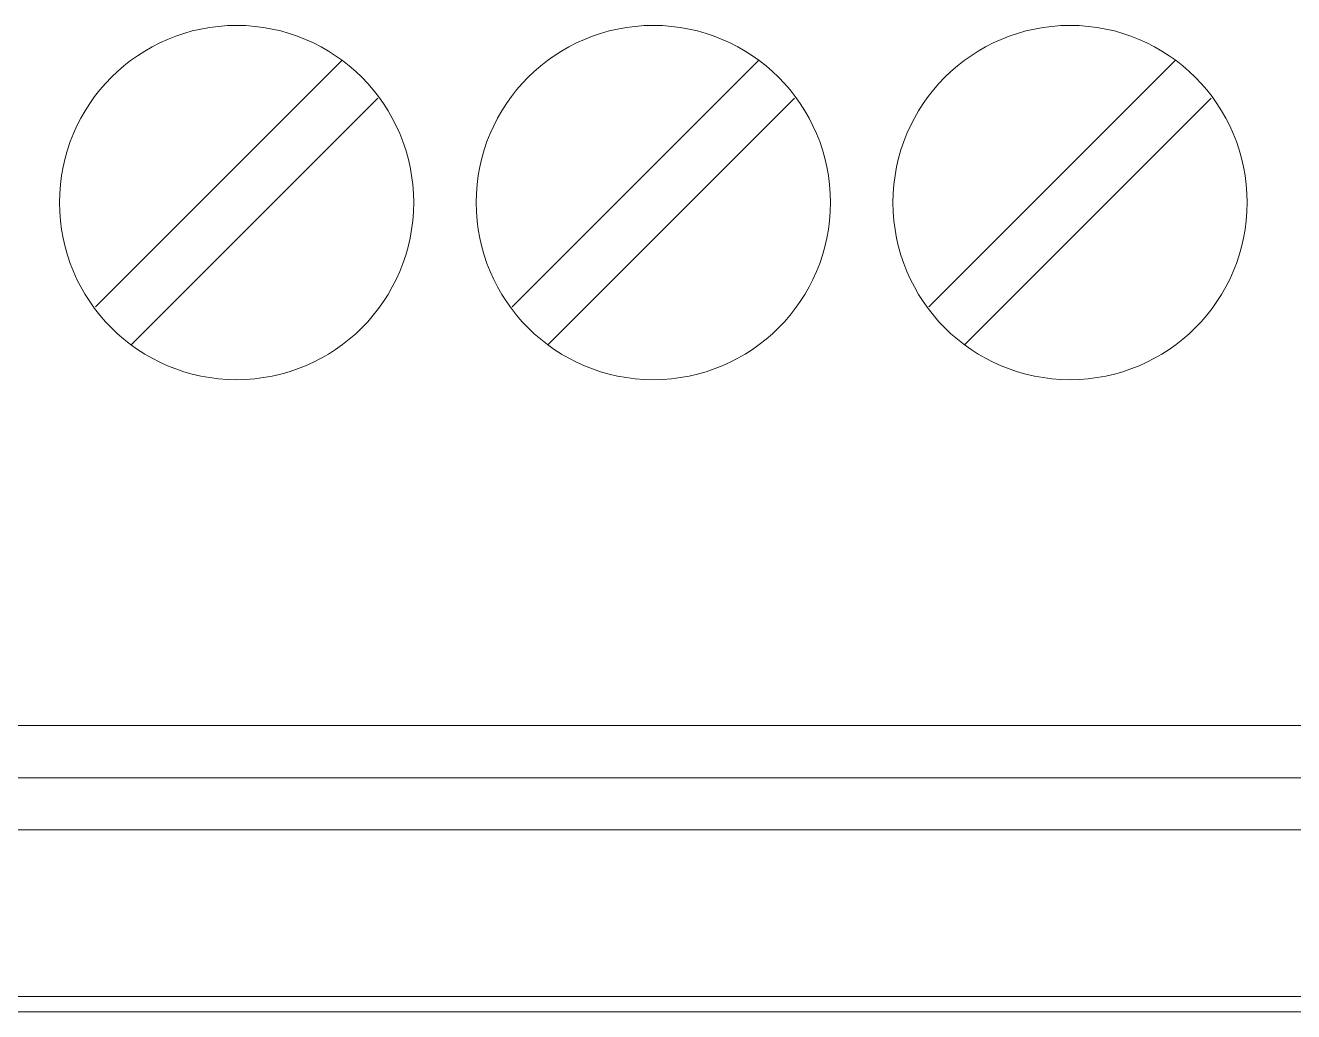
# Model space of a CAD drawing. Header units: millimetres. Extents: x 0 to 420, y 0 to 297.
# Drawn here: x 148.4 to 160.57, y 120.72 to 130.18 of the extents above; entities that cross this region are included whole.
import ezdxf

# ---------------------------------------------------------------- set-up
doc = ezdxf.new("R2010")
doc.units = ezdxf.units.MM
doc.layers.add('eProC - L2', color=41, linetype='Continuous', lineweight=20)

msp = doc.modelspace()

# ---------------------------------------------------------------- linework, layer by layer
at = {"layer": 'eProC - L2', "linetype": 'Continuous'}
for p, q in [((151.436, 129.846), (149.069, 127.479)), ((155.436, 129.846), (153.069, 127.479)), ((159.436, 129.846), (157.069, 127.479)), ((149.412, 127.115), (151.779, 129.482)), ((153.412, 127.115), (155.779, 129.482)), ((157.412, 127.115), (159.779, 129.482)), ((172.924, 123.46), (139.924, 123.46)), ((172.924, 122.96), (139.924, 122.96)), ((172.924, 122.46), (139.924, 122.46)), ((172.924, 120.86), (139.924, 120.86)), ((86.324, 120.715), (175.524, 120.715))]:
    msp.add_line(p, q, dxfattribs=at)
for centre in [(150.424, 128.48), (154.424, 128.48), (158.424, 128.48)]:
    msp.add_circle(centre, 1.7, dxfattribs=at)

doc.saveas('drawing.dxf')
